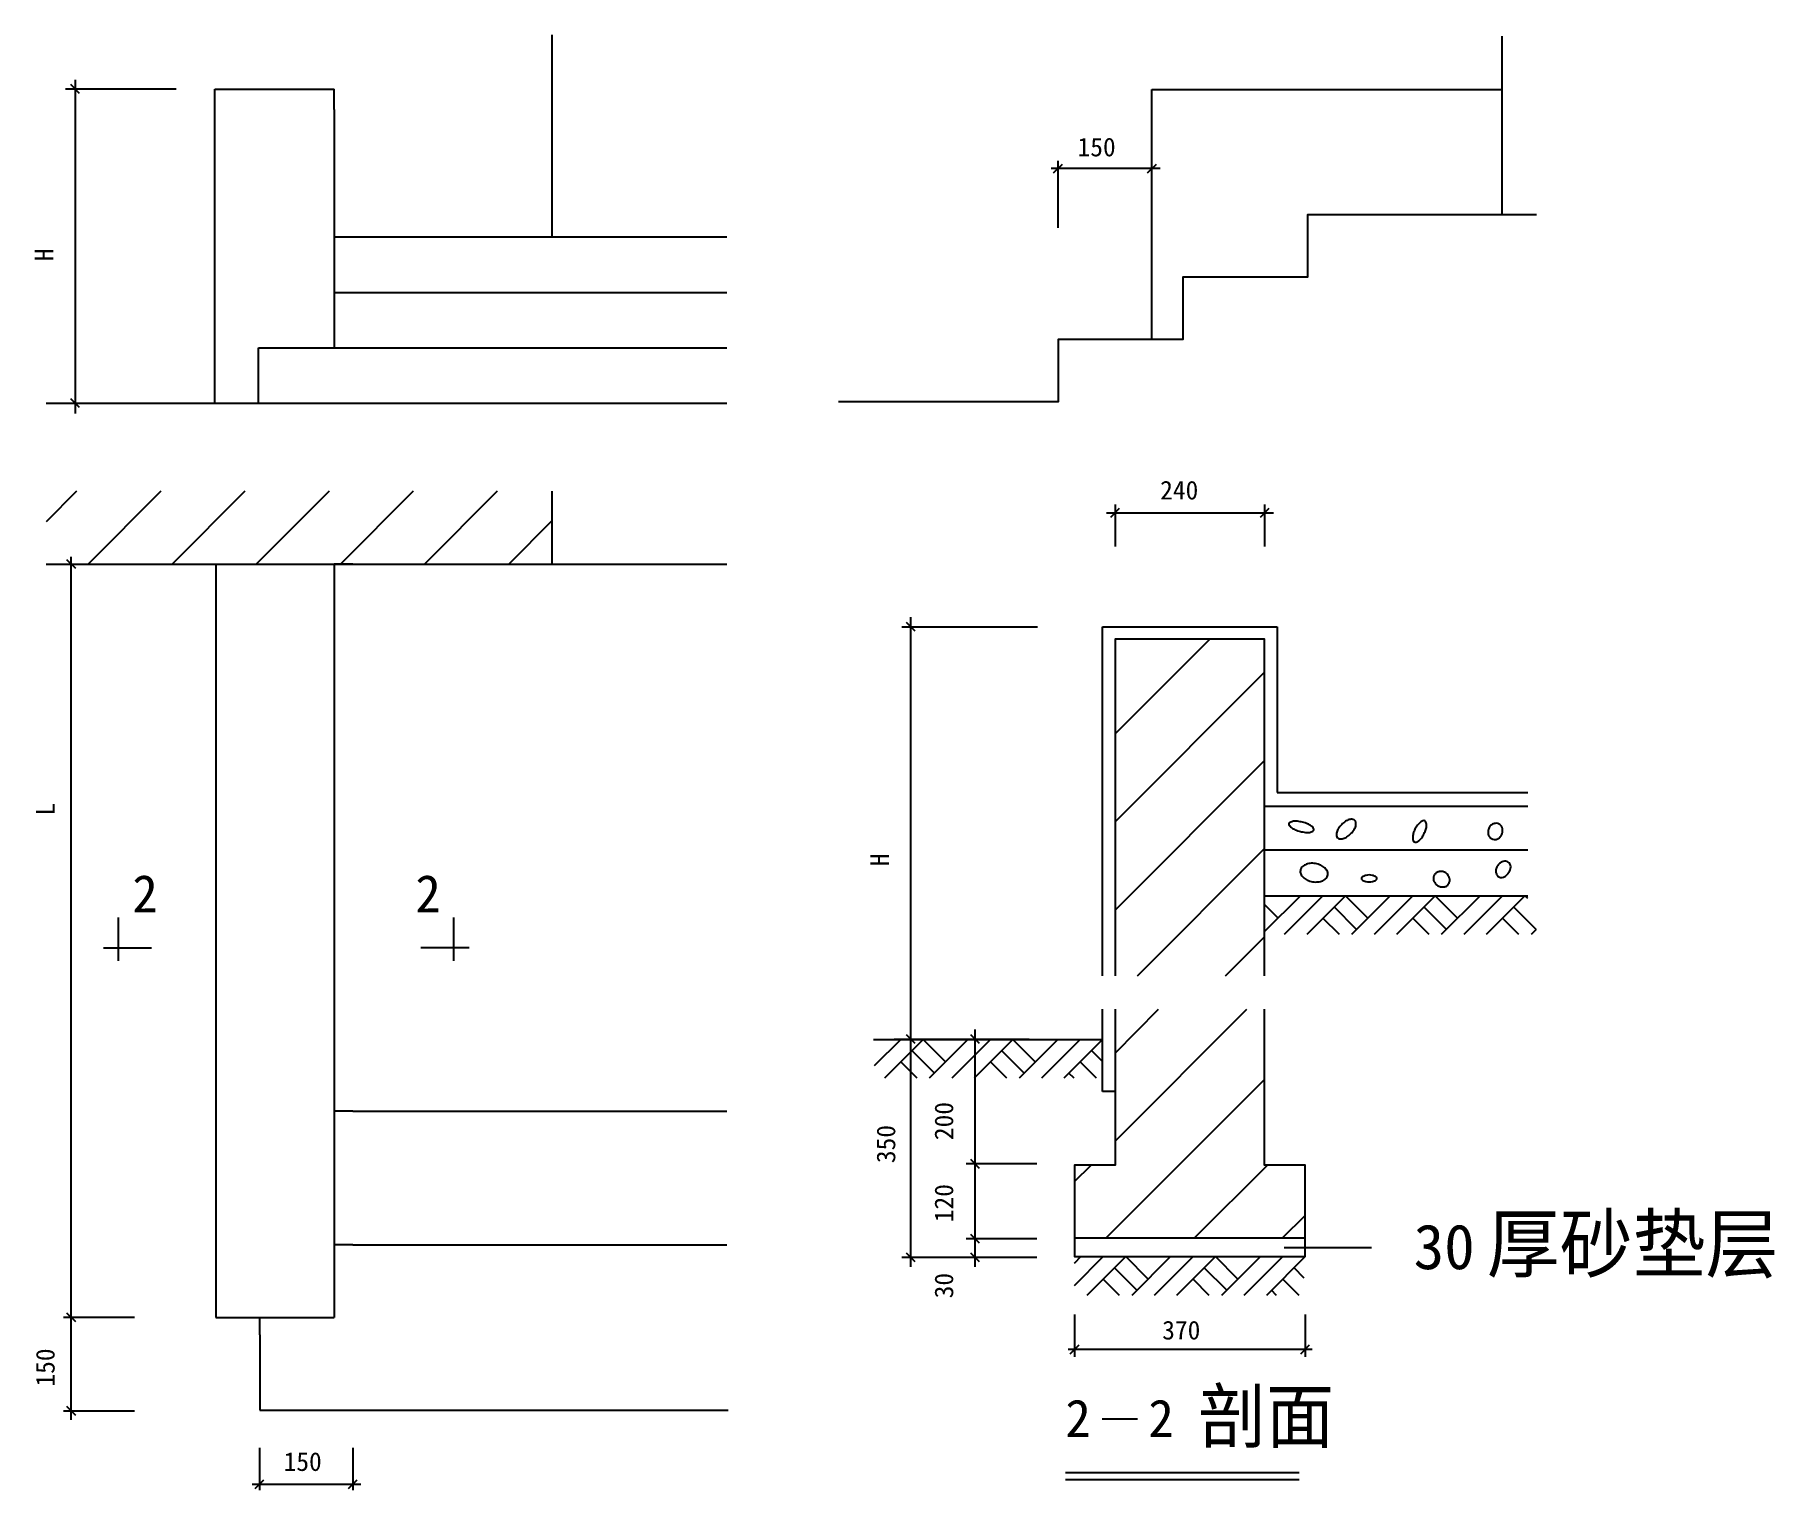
# Model space of a CAD drawing. Header units: metres. Extents: x 278.3 to 371.4, y 219.9 to 297.8.
import ezdxf

# ---------------------------------------------------------------- set-up
doc = ezdxf.new("R2010")
doc.units = ezdxf.units.M
doc.layers.add('ZZ-1', color=7, linetype='Continuous')

msp = doc.modelspace()

# ---------------------------------------------------------------- linework, layer by layer
for p, q in [((280.47, 295.35), (280.47, 277.5)), ((285.87, 294.85), (279.96, 294.85)), ((332.68, 290.61), (338.51, 290.61)), ((333.04, 291.01), (333.04, 287.42)), ((315.33, 286.92), (294.32, 286.92)), ((315.33, 283.96), (294.32, 283.96)), ((280.55, 273.34), (278.91, 271.7)), ((285.05, 273.34), (281.16, 269.45)), ((289.55, 273.34), (285.66, 269.45)), ((294.05, 273.34), (290.16, 269.45)), ((298.55, 273.34), (294.66, 269.45)), ((303.05, 273.34), (299.16, 269.45)), ((336.1, 272.64), (336.1, 270.38)), ((344.1, 272.64), (344.1, 270.38)), ((305.99, 271.78), (303.66, 269.45)), ((335.64, 272.19), (344.57, 272.19)), ((280.26, 223.69), (280.26, 269.84)), ((286.99, 269.45), (287.99, 269.45)), ((287.99, 269.45), (287.99, 229.15)), ((294.33, 269.45), (294.33, 229.15)), ((295.33, 269.45), (294.33, 269.45)), ((305.99, 269.45), (315.33, 269.45)), ((325.18, 231.87), (325.18, 266.61)), ((331.94, 266.08), (324.69, 266.08)), ((335.43, 266.09), (344.77, 266.09)), ((335.43, 247.42), (335.43, 266.09)), ((336.1, 260.37), (341.16, 265.43)), ((344.77, 266.09), (344.77, 260.49)), ((336.1, 255.66), (344.1, 263.66)), ((344.77, 260.49), (344.77, 257.23)), ((336.1, 250.94), (344.1, 258.94)), ((344.77, 257.23), (358.17, 257.23)), ((337.29, 247.42), (344.1, 254.23)), ((346.02, 251.71), (344.1, 249.79)), ((344.82, 250.51), (344.1, 251.24)), ((347.22, 251.71), (345.15, 249.64)), ((348.42, 251.71), (346.35, 249.64)), ((349.62, 250.51), (348.42, 251.71)), ((350.82, 251.71), (348.75, 249.64)), ((352.02, 251.71), (349.95, 249.64)), ((353.22, 251.71), (351.15, 249.64)), ((354.42, 250.51), (353.22, 251.71)), ((355.62, 251.71), (353.55, 249.64)), ((356.82, 251.71), (354.75, 249.64)), ((358.02, 251.71), (355.95, 249.64)), ((358.17, 251.56), (358.02, 251.71)), ((348.1, 249.64), (347.22, 250.51)), ((349.02, 249.91), (347.82, 251.11)), ((352.9, 249.64), (352.02, 250.51)), ((353.82, 249.91), (352.62, 251.11)), ((357.7, 249.64), (356.82, 250.51)), ((358.62, 249.91), (357.42, 251.11)), ((342, 247.42), (344.1, 249.52)), ((358.62, 249.91), (358.35, 249.64)), ((335.43, 241.24), (335.43, 245.64)), ((336.1, 243.3), (338.43, 245.64)), ((336.1, 238.59), (343.15, 245.64)), ((324.63, 244.03), (323.22, 242.62)), ((325.83, 244.03), (323.76, 241.96)), ((331.5, 244.03), (324.28, 244.03)), ((327.03, 242.83), (325.83, 244.03)), ((328.23, 244.03), (326.16, 241.96)), ((329.43, 244.03), (327.36, 241.96)), ((330.63, 244.03), (328.56, 241.96)), ((328.61, 231.87), (328.61, 244.55)), ((331.83, 242.83), (330.63, 244.03)), ((333.03, 244.03), (330.96, 241.96)), ((334.23, 244.03), (332.16, 241.96)), ((335.43, 244.03), (333.36, 241.96)), ((326.43, 242.23), (325.23, 243.43)), ((331.23, 242.23), (330.03, 243.43)), ((335.39, 242.88), (334.83, 243.43)), ((325.51, 241.96), (324.63, 242.83)), ((330.31, 241.96), (329.43, 242.83)), ((333.91, 241.96), (333.63, 242.23)), ((335.11, 241.96), (334.23, 242.83)), ((336.1, 241.24), (335.43, 241.24)), ((335.63, 233.41), (344.1, 241.88)), ((295.33, 240.19), (294.33, 240.19)), ((295.33, 240.19), (315.33, 240.19)), ((331.92, 237.37), (328.13, 237.37)), ((333.93, 236.42), (334.82, 237.31)), ((340.34, 233.41), (344.25, 237.31)), ((345.06, 233.41), (346.27, 234.61)), ((295.33, 233.04), (294.33, 233.04)), ((295.33, 233.04), (315.33, 233.04)), ((331.92, 233.37), (328.13, 233.37)), ((345.15, 232.9), (349.81, 232.9)), ((328.48, 232.37), (324.69, 232.37)), ((331.92, 232.37), (328.13, 232.37)), ((334.27, 232.41), (333.91, 232.05)), ((335.47, 232.41), (333.91, 230.85)), ((336.67, 232.41), (334.59, 230.33)), ((337.27, 230.61), (336.07, 231.81)), ((337.87, 231.21), (336.67, 232.41)), ((339.07, 232.41), (336.99, 230.33)), ((340.27, 232.41), (338.19, 230.33)), ((341.47, 232.41), (339.39, 230.33)), ((342.07, 230.61), (340.87, 231.81)), ((342.67, 231.21), (341.47, 232.41)), ((343.87, 232.41), (341.79, 230.33)), ((345.07, 232.41), (342.99, 230.33)), ((346.27, 232.41), (344.19, 230.33)), ((346.22, 231.25), (345.67, 231.81)), ((336.34, 230.33), (335.47, 231.21)), ((341.14, 230.33), (340.27, 231.21)), ((345.94, 230.33), (345.07, 231.21)), ((344.74, 230.33), (344.47, 230.61)), ((283.64, 229.15), (279.85, 229.15)), ((287.99, 229.15), (294.33, 229.15)), ((290.35, 228.23), (290.35, 229.15)), ((333.93, 229.32), (333.93, 227.06)), ((346.27, 229.32), (346.27, 227.06)), ((290.35, 228.23), (290.35, 224.2)), ((333.59, 227.46), (346.64, 227.46)), ((283.64, 224.15), (279.85, 224.15)), ((290.35, 224.2), (315.41, 224.2)), ((335.41, 223.74), (337.29, 223.74)), ((290.33, 222.18), (290.33, 219.92)), ((295.33, 222.18), (295.33, 219.92)), ((289.93, 220.24), (295.76, 220.24)), ((345.95, 220.48), (333.44, 220.48))]:
    msp.add_line(p, q)
for points in [[(305.99, 286.92), (305.99, 297.75)], [(356.8, 288.14), (356.8, 297.68)], [(280.7, 294.61), (280.23, 295.09)], [(287.94, 293.76), (287.94, 294.85)], [(287.94, 294.85), (294.32, 294.85)], [(294.32, 293.76), (294.32, 294.85)], [(338.07, 290.2), (338.07, 294.83)], [(338.07, 294.83), (356.8, 294.83)], [(287.94, 278.05), (287.94, 293.76)], [(294.32, 293.76), (294.32, 281.01)], [(332.81, 290.37), (333.28, 290.84)], [(337.84, 290.37), (338.31, 290.84)], [(338.07, 281.48), (338.07, 290.2)], [(321.3, 278.14), (333.07, 278.14), (333.07, 281.48), (338.07, 281.48), (339.74, 281.48), (339.74, 284.81), (346.41, 284.81), (346.41, 288.14), (358.64, 288.14)], [(290.27, 281.01), (315.33, 281.01)], [(290.27, 278.05), (290.27, 281.01)], [(280.7, 277.82), (280.23, 278.29)], [(278.91, 278.05), (315.33, 278.05)], [(305.99, 269.45), (305.99, 273.34)], [(335.87, 271.96), (336.34, 272.43)], [(343.87, 271.96), (344.34, 272.43)], [(278.91, 269.45), (305.99, 269.45)], [(280.5, 269.21), (280.02, 269.68)], [(325.41, 265.85), (324.94, 266.32)], [(344.1, 247.42), (344.1, 263.43), (344.1, 265.43), (336.1, 265.43), (336.1, 263.43), (336.1, 247.42)], [(344.1, 256.5), (358.17, 256.5)], [(344.1, 254.17), (358.17, 254.17)], [(344.1, 251.71), (358.17, 251.71)], [(282.79, 248.22), (282.79, 250.54)], [(300.73, 248.22), (300.73, 250.54)], [(281.98, 248.92), (284.56, 248.92)], [(301.54, 248.92), (298.96, 248.92)], [(336.1, 245.64), (336.1, 237.31), (333.93, 237.31), (333.93, 232.41), (346.27, 232.41), (346.27, 237.31), (344.1, 237.31), (344.1, 245.64)], [(323.18, 244.03), (335.43, 244.03)], [(325.41, 243.8), (324.94, 244.27)], [(328.85, 243.8), (328.38, 244.27)], [(328.85, 237.13), (328.38, 237.6)], [(328.85, 233.13), (328.38, 233.6)], [(333.93, 233.41), (346.27, 233.41)], [(325.41, 232.13), (324.94, 232.6)], [(328.85, 232.13), (328.38, 232.6)], [(280.5, 228.92), (280.02, 229.39)], [(333.7, 227.22), (334.17, 227.69)], [(346.03, 227.22), (346.5, 227.69)], [(280.5, 223.92), (280.02, 224.39)], [(345.95, 220.85), (333.44, 220.85)], [(290.09, 220.01), (290.56, 220.48)], [(295.09, 220.01), (295.56, 220.48)]]:
    msp.add_lwpolyline(points)
for points in [[(346.01, 255.15, 0.04), (346.28, 255.1, 0.05), (346.5, 255.1, 0.09), (346.68, 255.16, 0.21), (346.73, 255.23, 0.21), (346.72, 255.31, 0.09), (346.58, 255.45, 0.05), (346.4, 255.55, 0.04), (346.13, 255.64, 0.04), (345.85, 255.69, 0.05), (345.64, 255.69, 0.09), (345.46, 255.63, 0.21), (345.4, 255.56, 0.21), (345.42, 255.47, 0.09), (345.55, 255.34, 0.05), (345.74, 255.24, 0.04), (346.01, 255.15, 0.04)], [(348.22, 255.52, 0.05), (348.05, 255.31, 0.07), (347.96, 255.11, 0.11), (347.94, 254.92, 0.17), (347.99, 254.8, 0.17), (348.11, 254.75, 0.11), (348.3, 254.77, 0.07), (348.5, 254.86, 0.05), (348.71, 255.03, 0.05), (348.88, 255.24, 0.07), (348.97, 255.43, 0.11), (348.98, 255.63, 0.17), (348.93, 255.74, 0.17), (348.82, 255.79, 0.11), (348.62, 255.78, 0.07), (348.42, 255.69, 0.05), (348.22, 255.52, 0.05)], [(352.14, 255.27, 0.04), (352.05, 255.03, 0.06), (352.02, 254.84, 0.1), (352.04, 254.66, 0.19), (352.11, 254.59, 0.19), (352.21, 254.58, 0.1), (352.37, 254.67, 0.06), (352.5, 254.81, 0.04), (352.63, 255.03, 0.04), (352.73, 255.26, 0.06), (352.76, 255.46, 0.1), (352.73, 255.64, 0.19), (352.67, 255.71, 0.19), (352.57, 255.72, 0.1), (352.41, 255.63, 0.06), (352.28, 255.49, 0.04), (352.14, 255.27, 0.04)], [(356.07, 255.27, 0.09), (356.05, 255.1, 0.09), (356.08, 254.94, 0.1), (356.17, 254.81, 0.11), (356.3, 254.73, 0.11), (356.45, 254.71, 0.1), (356.6, 254.77, 0.09), (356.72, 254.87, 0.09), (356.81, 255.03, 0.09), (356.83, 255.2, 0.09), (356.8, 255.36, 0.1), (356.71, 255.49, 0.11), (356.58, 255.57, 0.11), (356.43, 255.58, 0.1), (356.28, 255.53, 0.09), (356.15, 255.43, 0.09), (356.07, 255.27, 0.09)], [(346.01, 253.06, 0.14), (346.03, 252.88, 0.11), (346.17, 252.69, 0.08), (346.38, 252.55, 0.07), (346.66, 252.46, 0.07), (346.96, 252.45, 0.08), (347.21, 252.51, 0.11), (347.4, 252.65, 0.14), (347.48, 252.82, 0.14), (347.46, 253, 0.11), (347.32, 253.2, 0.08), (347.11, 253.34, 0.07), (346.82, 253.43, 0.07), (346.52, 253.44, 0.08), (346.28, 253.37, 0.11), (346.09, 253.23, 0.14), (346.01, 253.06, 0.14)], [(356.57, 253.33, 0.08), (356.49, 253.16, 0.09), (356.47, 253, 0.11), (356.51, 252.84, 0.13), (356.6, 252.74, 0.13), (356.72, 252.69, 0.11), (356.88, 252.71, 0.09), (357.02, 252.79, 0.08), (357.15, 252.93, 0.08), (357.24, 253.09, 0.09), (357.26, 253.26, 0.11), (357.22, 253.41, 0.13), (357.13, 253.51, 0.13), (357, 253.56, 0.11), (356.85, 253.54, 0.09), (356.7, 253.46, 0.08), (356.57, 253.33, 0.08)], [(349.69, 252.82, 0.05), (349.52, 252.8, 0.06), (349.4, 252.76, 0.1), (349.3, 252.7, 0.19), (349.28, 252.63, 0.19), (349.3, 252.57, 0.1), (349.4, 252.5, 0.06), (349.52, 252.47, 0.05), (349.69, 252.45, 0.05), (349.86, 252.47, 0.06), (349.98, 252.5, 0.1), (350.08, 252.57, 0.19), (350.1, 252.63, 0.19), (350.08, 252.7, 0.1), (349.98, 252.76, 0.06), (349.86, 252.8, 0.05), (349.69, 252.82, 0.05)], [(353.34, 252.26, 0.09), (353.51, 252.19, 0.09), (353.67, 252.18, 0.1), (353.83, 252.23, 0.11), (353.94, 252.34, 0.11), (354, 252.49, 0.1), (353.99, 252.65, 0.09), (353.92, 252.8, 0.09), (353.79, 252.93, 0.09), (353.63, 253, 0.09), (353.46, 253, 0.1), (353.31, 252.95, 0.11), (353.19, 252.84, 0.11), (353.14, 252.7, 0.1), (353.14, 252.53, 0.09), (353.22, 252.38, 0.09), (353.34, 252.26, 0.09)]]:
    msp.add_lwpolyline(points, format="xyb")

# ---------------------------------------------------------------- texts
for s, height, p in [('150', 1, (334.09, 291.25)), ('240 ', 1, (338.51, 272.9)), ('2', 2, (283.53, 250.82)), ('2', 2, (298.67, 250.82)), ('厚砂垫层', 3, (355.98, 231.6)), ('370', 1, (338.62, 227.98)), ('剖面', 2.8, (340.54, 222.48)), ('2', 2, (333.44, 222.77)), ('2', 2, (337.88, 222.77)), ('150', 1, (291.62, 220.95))]:
    msp.add_text(s, height=height).set_placement(p)
for s, p in [('H', (279.31, 285.64)), ('L', (279.37, 256)), ('H', (324, 253.29)), ('200', (327.44, 238.64)), ('350', (324.34, 237.41)), ('120', (327.44, 234.25)), ('30', (327.44, 230.18)), ('150', (279.37, 225.46))]:
    msp.add_text(s, height=1, rotation=90).set_placement(p)
at = {"layer": 'ZZ-1'}
msp.add_text('30', height=2.4, dxfattribs=at).set_placement((352.07, 231.74))

doc.saveas('drawing.dxf')
